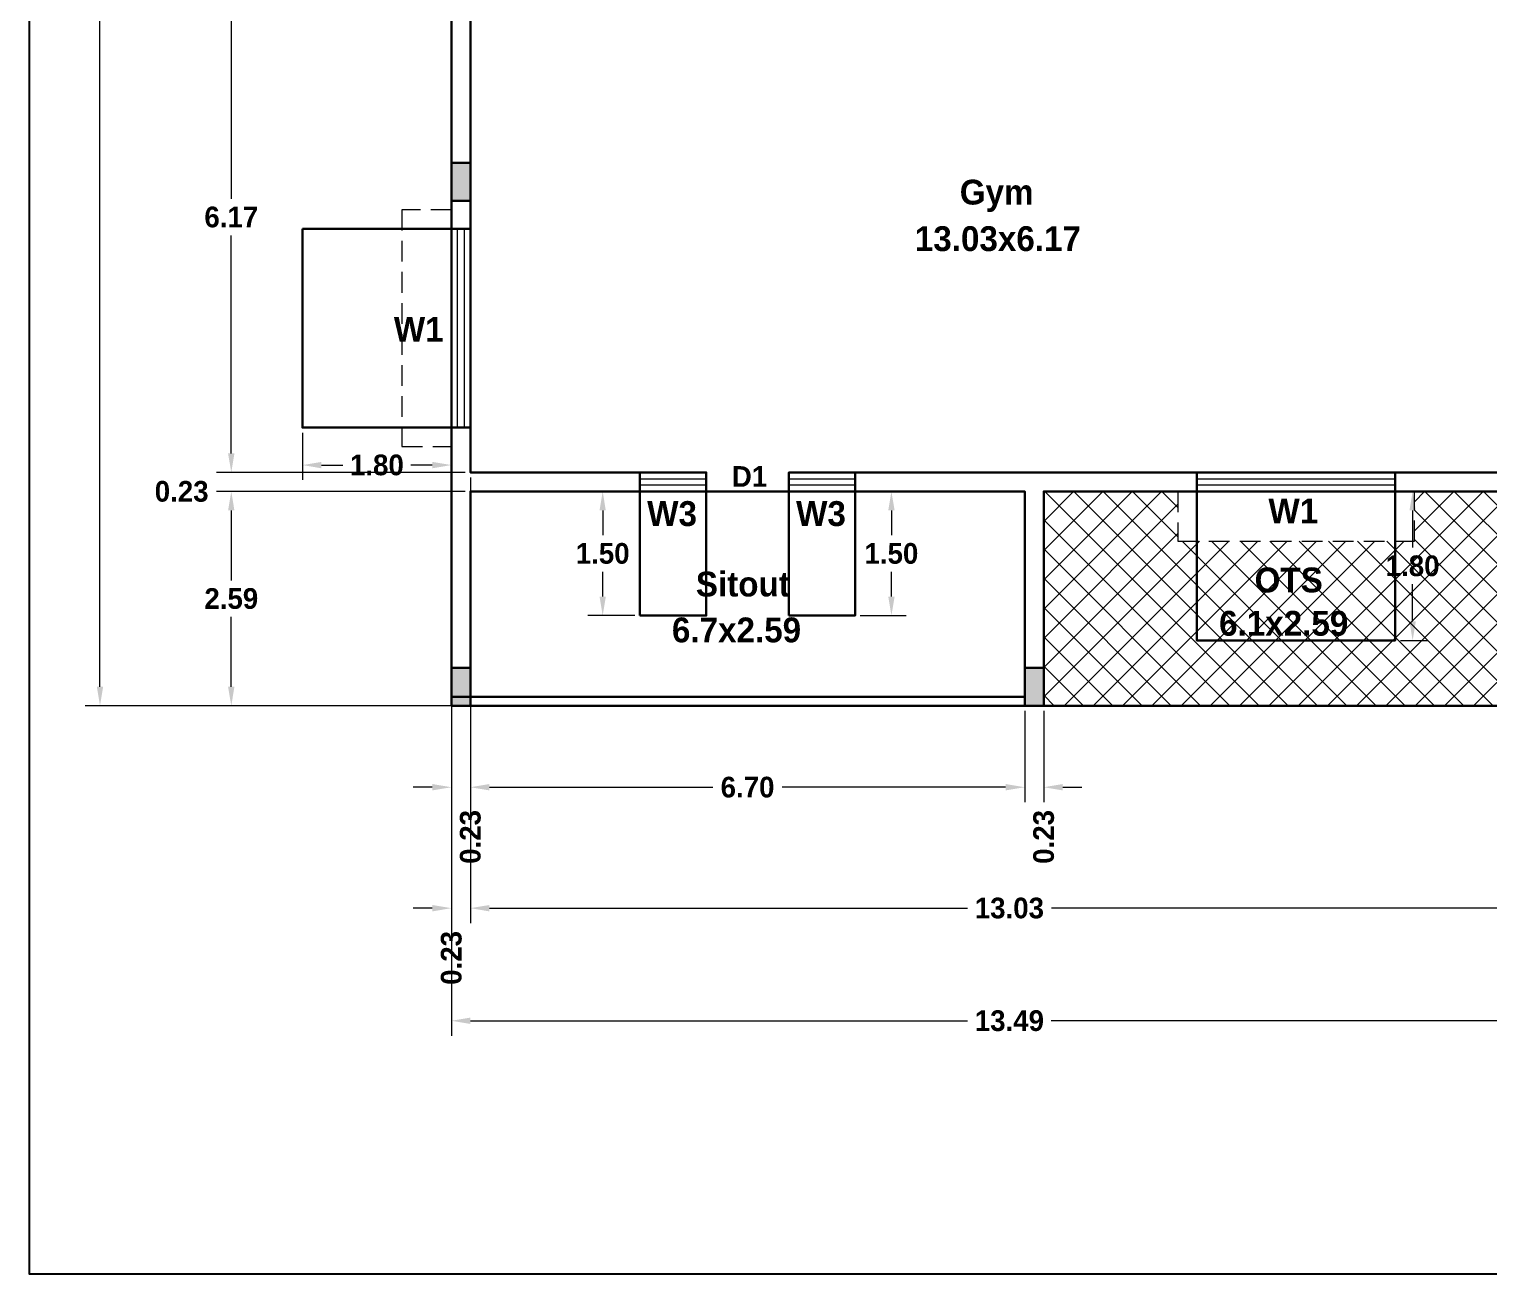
# Model space of a CAD drawing. Header units: metres. Extents: x 596 to 685, y 363 to 505.
# Drawn here: x 600.37 to 618.01, y 469.9 to 484.94 of the extents above; entities that cross this region are included whole.
import ezdxf

# ---------------------------------------------------------------- set-up
doc = ezdxf.new("R2010")
doc.units = ezdxf.units.M
doc.header["$MEASUREMENT"] = 0
doc.linetypes.add('DASHED2', pattern=[0.375, 0.25, -0.125])
for name, color, linetype in [('BLK_1_FLOOR', 63, 'Continuous'), ('BLK_1_FLR_1_ACROOM_4_LIGHT_VENTILATION_1', 1, 'Continuous'), ('BLK_1_FLR_1_ACROOM_4_LIGHT_VENTILATION_2', 1, 'Continuous'), ('BLK_1_FLR_1_ACROOM_4_LIGHT_VENTILATION_3', 1, 'Continuous'), ('BLK_1_FLR_1_ACROOM_4_LIGHT_VENTILATION_4', 1, 'Continuous'), ('BLK_1_FLR_1_BLT_UP_AREA', 1, 'Continuous'), ('BLK_1_FLR_1_CARPET_AREA', 1, 'Continuous'), ('BLK_1_FLR_1_ROOF_AREA', 54, 'Continuous'), ('BLK_1_FLR_1_UNITFA_1', 234, 'Continuous'), ('BLK_1_LVL_1_BLDG_FOOT_PRINT', 1, 'Continuous')]:
    doc.layers.add(name, color=color, linetype=linetype)
doc.styles.add('century', font='GOTHICB.TTF')
doc.styles.add('century Bold', font='GOTHICB.TTF', dxfattribs={"height": 9})
doc.dimstyles.get("Standard").update_dxf_attribs({"dimtxt": 0.25, "dimasz": 0.23, "dimexe": 0.18, "dimexo": 0.0625, "dimgap": 0.09, "dimtad": 0, "dimtih": 1, "dimtoh": 1, "dimzin": 0, "dimdsep": 46, "dimtxsty": 'century', "dimcen": 0.09, "dimadec": 0, "dimazin": 0, "dimtfac": 1, "dimtofl": 0, "dimtmove": 0, "dimatfit": 3, "dimfxl": 0, "dimtolj": 1, "dimtzin": 0, "dimlwd": 18, "dimlwe": 5, "dimarcsym": 0})

# ---------------------------------------------------------------- blocks, each defined once
blk = doc.blocks.new('*D61')
at = {"layer": 'BLK_1_FLR_1_ACROOM_4_LIGHT_VENTILATION_1', "color": 0, "lineweight": 5}
for p, q in [((603.671, 480.062), (603.671, 479.491)), ((605.471, 480.062), (605.471, 479.491))]:
    blk.add_line(p, q, dxfattribs=at)
at = {"layer": 'BLK_1_FLR_1_ACROOM_4_LIGHT_VENTILATION_1', "color": 0, "lineweight": 18}
for p, q in [((603.901, 479.671), (604.16, 479.671)), ((605.241, 479.671), (604.982, 479.671))]:
    blk.add_line(p, q, dxfattribs=at)
at = {"layer": 'BLK_1_FLR_1_ACROOM_4_LIGHT_VENTILATION_1', "color": 0, "lineweight": 30}
for points in [[(603.901, 479.709), (603.901, 479.632), (603.671, 479.671)], [(605.241, 479.709), (605.241, 479.632), (605.471, 479.671)]]:
    blk.add_solid(points, dxfattribs=at)
at = {"layer": 'Defpoints', "color": 0, "lineweight": 30}
for p in [(603.671, 480.124), (605.471, 480.124), (605.471, 479.671)]:
    blk.add_point(p, dxfattribs=at)
at = {"layer": 'BLK_1_FLR_1_ACROOM_4_LIGHT_VENTILATION_1', "color": 0, "lineweight": 30, "insert": (604.571, 479.671), "char_height": 0.25, "attachment_point": 5, "style": 'century'}
blk.add_mtext('\\A1;1.80', dxfattribs=at)
blk = doc.blocks.new('*D75')
at = {"layer": 'BLK_1_FLR_1_ACROOM_4_LIGHT_VENTILATION_2', "color": 0, "lineweight": 5}
for p, q in [((616.943, 479.352), (617.27, 479.352)), ((616.943, 477.552), (617.27, 477.552))]:
    blk.add_line(p, q, dxfattribs=at)
at = {"layer": 'BLK_1_FLR_1_ACROOM_4_LIGHT_VENTILATION_2', "color": 0, "lineweight": 18}
for p, q in [((617.09, 479.122), (617.09, 478.673)), ((617.09, 477.782), (617.09, 478.231))]:
    blk.add_line(p, q, dxfattribs=at)
at = {"layer": 'BLK_1_FLR_1_ACROOM_4_LIGHT_VENTILATION_2', "color": 0, "lineweight": 30}
for points in [[(617.052, 479.122), (617.129, 479.122), (617.09, 479.352)], [(617.052, 477.782), (617.129, 477.782), (617.09, 477.552)]]:
    blk.add_solid(points, dxfattribs=at)
at = {"layer": 'Defpoints', "color": 0, "lineweight": 30}
for p in [(616.881, 479.352), (616.881, 477.552), (617.09, 477.552)]:
    blk.add_point(p, dxfattribs=at)
at = {"layer": 'BLK_1_FLR_1_ACROOM_4_LIGHT_VENTILATION_2', "color": 0, "lineweight": 30, "insert": (617.09, 478.452), "char_height": 0.25, "attachment_point": 5, "style": 'century'}
blk.add_mtext('\\A1;1.80', dxfattribs=at)
blk = doc.blocks.new('*D76')
at = {"layer": 'BLK_1_FLR_1_ACROOM_4_LIGHT_VENTILATION_4', "color": 0, "lineweight": 5}
for p, q in [((610.413, 479.352), (610.97, 479.352)), ((610.413, 477.852), (610.97, 477.852))]:
    blk.add_line(p, q, dxfattribs=at)
at = {"layer": 'BLK_1_FLR_1_ACROOM_4_LIGHT_VENTILATION_4', "color": 0, "lineweight": 18}
for p, q in [((610.79, 479.122), (610.79, 478.823)), ((610.79, 478.082), (610.79, 478.381))]:
    blk.add_line(p, q, dxfattribs=at)
at = {"layer": 'BLK_1_FLR_1_ACROOM_4_LIGHT_VENTILATION_4', "color": 0, "lineweight": 30}
for points in [[(610.752, 479.122), (610.829, 479.122), (610.79, 479.352)], [(610.752, 478.082), (610.829, 478.082), (610.79, 477.852)]]:
    blk.add_solid(points, dxfattribs=at)
at = {"layer": 'Defpoints', "color": 0, "lineweight": 30}
for p in [(610.351, 479.352), (610.79, 479.352), (610.351, 477.852)]:
    blk.add_point(p, dxfattribs=at)
at = {"layer": 'BLK_1_FLR_1_ACROOM_4_LIGHT_VENTILATION_4', "color": 0, "lineweight": 30, "insert": (610.79, 478.602), "char_height": 0.25, "attachment_point": 5, "style": 'century'}
blk.add_mtext('\\A1;1.50', dxfattribs=at)
blk = doc.blocks.new('*D77')
at = {"layer": 'BLK_1_FLR_1_ACROOM_4_LIGHT_VENTILATION_3', "color": 0, "lineweight": 5}
for p, q in [((607.688, 479.352), (607.12, 479.352)), ((607.688, 477.852), (607.12, 477.852))]:
    blk.add_line(p, q, dxfattribs=at)
at = {"layer": 'BLK_1_FLR_1_ACROOM_4_LIGHT_VENTILATION_3', "color": 0, "lineweight": 18}
for p, q in [((607.3, 479.122), (607.3, 478.823)), ((607.3, 478.082), (607.3, 478.381))]:
    blk.add_line(p, q, dxfattribs=at)
at = {"layer": 'BLK_1_FLR_1_ACROOM_4_LIGHT_VENTILATION_3', "color": 0, "lineweight": 30}
for points in [[(607.262, 479.122), (607.338, 479.122), (607.3, 479.352)], [(607.262, 478.082), (607.338, 478.082), (607.3, 477.852)]]:
    blk.add_solid(points, dxfattribs=at)
at = {"layer": 'Defpoints', "color": 0, "lineweight": 30}
for p in [(607.3, 479.352), (607.751, 479.352), (607.751, 477.852)]:
    blk.add_point(p, dxfattribs=at)
at = {"layer": 'BLK_1_FLR_1_ACROOM_4_LIGHT_VENTILATION_3', "color": 0, "lineweight": 30, "insert": (607.3, 478.602), "char_height": 0.25, "attachment_point": 5, "style": 'century'}
blk.add_mtext('\\A1;1.50', dxfattribs=at)
blk = doc.blocks.new('*D199')
at = {"color": 0, "lineweight": 5}
for p, q in [((605.638, 485.752), (602.631, 485.752)), ((605.638, 479.582), (602.631, 479.582))]:
    blk.add_line(p, q, dxfattribs=at)
at = {"color": 0, "lineweight": 18}
for p, q in [((602.811, 485.522), (602.811, 482.888)), ((602.811, 479.812), (602.811, 482.446))]:
    blk.add_line(p, q, dxfattribs=at)
at = {"color": 0, "lineweight": 30}
for points in [[(602.772, 485.522), (602.849, 485.522), (602.811, 485.752)], [(602.772, 479.812), (602.849, 479.812), (602.811, 479.582)]]:
    blk.add_solid(points, dxfattribs=at)
at = {"layer": 'Defpoints', "color": 0, "lineweight": 30}
for p in [(605.701, 485.752), (602.811, 479.582), (605.701, 479.582)]:
    blk.add_point(p, dxfattribs=at)
at = {"color": 0, "lineweight": 30, "insert": (602.811, 482.667), "char_height": 0.25, "attachment_point": 5, "style": 'century'}
blk.add_mtext('\\A1;6.17', dxfattribs=at)
blk = doc.blocks.new('*D200')
at = {"color": 0, "lineweight": 18}
for p, q in [((602.811, 479.812), (602.811, 480.042)), ((602.811, 479.122), (602.811, 478.892))]:
    blk.add_line(p, q, dxfattribs=at)
at = {"color": 0, "lineweight": 5}
for p, q in [((605.638, 479.582), (602.631, 479.582)), ((605.638, 479.352), (602.631, 479.352))]:
    blk.add_line(p, q, dxfattribs=at)
at = {"color": 0, "lineweight": 30}
for points in [[(602.772, 479.812), (602.849, 479.812), (602.811, 479.582)], [(602.772, 479.122), (602.849, 479.122), (602.811, 479.352)]]:
    blk.add_solid(points, dxfattribs=at)
at = {"layer": 'Defpoints', "color": 0, "lineweight": 30}
for p in [(605.701, 479.582), (602.811, 479.352), (605.701, 479.352)]:
    blk.add_point(p, dxfattribs=at)
at = {"color": 0, "lineweight": 30, "insert": (602.211, 479.352), "char_height": 0.25, "attachment_point": 5, "style": 'century'}
blk.add_mtext('\\A1;0.23', dxfattribs=at)
blk = doc.blocks.new('*D201')
at = {"color": 0, "lineweight": 5}
for p, q in [((605.638, 479.352), (602.631, 479.352)), ((605.638, 476.762), (602.631, 476.762))]:
    blk.add_line(p, q, dxfattribs=at)
at = {"color": 0, "lineweight": 18}
for p, q in [((602.811, 479.122), (602.811, 478.278)), ((602.811, 476.992), (602.811, 477.836))]:
    blk.add_line(p, q, dxfattribs=at)
at = {"color": 0, "lineweight": 30}
for points in [[(602.772, 479.122), (602.849, 479.122), (602.811, 479.352)], [(602.772, 476.992), (602.849, 476.992), (602.811, 476.762)]]:
    blk.add_solid(points, dxfattribs=at)
at = {"layer": 'Defpoints', "color": 0, "lineweight": 30}
for p in [(605.701, 479.352), (602.811, 476.762), (605.701, 476.762)]:
    blk.add_point(p, dxfattribs=at)
at = {"color": 0, "lineweight": 30, "insert": (602.811, 478.057), "char_height": 0.25, "attachment_point": 5, "style": 'century'}
blk.add_mtext('\\A1;2.59', dxfattribs=at)
blk = doc.blocks.new('*D203')
at = {"color": 0, "lineweight": 5}
for p, q in [((605.471, 476.7), (605.471, 475.598)), ((605.701, 476.7), (605.701, 475.598))]:
    blk.add_line(p, q, dxfattribs=at)
at = {"color": 0, "lineweight": 18}
for p, q in [((605.241, 475.778), (605.011, 475.778)), ((605.931, 475.778), (606.161, 475.778))]:
    blk.add_line(p, q, dxfattribs=at)
at = {"color": 0, "lineweight": 30}
for points in [[(605.241, 475.817), (605.241, 475.74), (605.471, 475.778)], [(605.931, 475.817), (605.931, 475.74), (605.701, 475.778)]]:
    blk.add_solid(points, dxfattribs=at)
at = {"layer": 'Defpoints', "color": 0, "lineweight": 30}
for p in [(605.471, 476.762), (605.701, 476.762), (605.701, 475.778)]:
    blk.add_point(p, dxfattribs=at)
at = {"color": 0, "lineweight": 30, "insert": (605.701, 475.178), "char_height": 0.25, "attachment_point": 5, "rotation": 90, "style": 'century'}
blk.add_mtext('\\A1;0.23', dxfattribs=at)
blk = doc.blocks.new('*D204')
at = {"color": 0, "lineweight": 5}
for p, q in [((605.701, 476.7), (605.701, 475.598)), ((612.401, 476.7), (612.401, 475.598))]:
    blk.add_line(p, q, dxfattribs=at)
at = {"color": 0, "lineweight": 18}
for p, q in [((605.931, 475.778), (608.633, 475.778)), ((612.171, 475.778), (609.469, 475.778))]:
    blk.add_line(p, q, dxfattribs=at)
at = {"color": 0, "lineweight": 30}
for points in [[(605.931, 475.817), (605.931, 475.74), (605.701, 475.778)], [(612.171, 475.817), (612.171, 475.74), (612.401, 475.778)]]:
    blk.add_solid(points, dxfattribs=at)
at = {"layer": 'Defpoints', "color": 0, "lineweight": 30}
for p in [(605.701, 476.762), (612.401, 476.762), (612.401, 475.778)]:
    blk.add_point(p, dxfattribs=at)
at = {"color": 0, "lineweight": 30, "insert": (609.051, 475.778), "char_height": 0.25, "attachment_point": 5, "style": 'century'}
blk.add_mtext('\\A1;6.70', dxfattribs=at)
blk = doc.blocks.new('*D205')
at = {"color": 0, "lineweight": 5}
for p, q in [((612.401, 476.7), (612.401, 475.598)), ((612.631, 476.7), (612.631, 475.598))]:
    blk.add_line(p, q, dxfattribs=at)
at = {"color": 0, "lineweight": 18}
for p, q in [((612.171, 475.778), (611.941, 475.778)), ((612.861, 475.778), (613.091, 475.778))]:
    blk.add_line(p, q, dxfattribs=at)
at = {"color": 0, "lineweight": 30}
for points in [[(612.171, 475.817), (612.171, 475.74), (612.401, 475.778)], [(612.861, 475.817), (612.861, 475.74), (612.631, 475.778)]]:
    blk.add_solid(points, dxfattribs=at)
at = {"layer": 'Defpoints', "color": 0, "lineweight": 30}
for p in [(612.401, 476.762), (612.631, 476.762), (612.631, 475.778)]:
    blk.add_point(p, dxfattribs=at)
at = {"color": 0, "lineweight": 30, "insert": (612.631, 475.178), "char_height": 0.25, "attachment_point": 5, "rotation": 90, "style": 'century'}
blk.add_mtext('\\A1;0.23', dxfattribs=at)
blk = doc.blocks.new('*D206')
at = {"color": 0, "lineweight": 5}
for p, q in [((605.701, 479.52), (605.701, 474.137)), ((618.731, 479.52), (618.731, 474.137))]:
    blk.add_line(p, q, dxfattribs=at)
at = {"color": 0, "lineweight": 18}
for p, q in [((605.931, 474.317), (611.708, 474.317)), ((618.501, 474.317), (612.724, 474.317))]:
    blk.add_line(p, q, dxfattribs=at)
at = {"color": 0, "lineweight": 30}
for points in [[(605.931, 474.355), (605.931, 474.278), (605.701, 474.317)], [(618.501, 474.355), (618.501, 474.278), (618.731, 474.317)]]:
    blk.add_solid(points, dxfattribs=at)
at = {"layer": 'Defpoints', "color": 0, "lineweight": 30}
for p in [(605.701, 479.582), (618.731, 479.582), (618.731, 474.317)]:
    blk.add_point(p, dxfattribs=at)
at = {"color": 0, "lineweight": 30, "insert": (612.216, 474.317), "char_height": 0.25, "attachment_point": 5, "style": 'century'}
blk.add_mtext('\\A1;13.03', dxfattribs=at)
blk = doc.blocks.new('*D208')
at = {"color": 0, "lineweight": 5}
for p, q in [((605.471, 476.7), (605.471, 474.137)), ((605.701, 476.7), (605.701, 474.137))]:
    blk.add_line(p, q, dxfattribs=at)
at = {"color": 0, "lineweight": 18}
for p, q in [((605.241, 474.317), (605.011, 474.317)), ((605.931, 474.317), (606.161, 474.317))]:
    blk.add_line(p, q, dxfattribs=at)
at = {"color": 0, "lineweight": 30}
for points in [[(605.241, 474.355), (605.241, 474.278), (605.471, 474.317)], [(605.931, 474.355), (605.931, 474.278), (605.701, 474.317)]]:
    blk.add_solid(points, dxfattribs=at)
at = {"layer": 'Defpoints', "color": 0, "lineweight": 30}
for p in [(605.471, 476.762), (605.701, 476.762), (605.471, 474.317)]:
    blk.add_point(p, dxfattribs=at)
at = {"color": 0, "lineweight": 30, "insert": (605.471, 473.716), "char_height": 0.25, "attachment_point": 5, "rotation": 90, "style": 'century'}
blk.add_mtext('\\A1;0.23', dxfattribs=at)
blk = doc.blocks.new('*D209')
at = {"color": 0, "lineweight": 5}
for p, q in [((605.471, 479.979), (605.471, 472.776)), ((618.961, 479.979), (618.961, 472.776))]:
    blk.add_line(p, q, dxfattribs=at)
at = {"color": 0, "lineweight": 18}
for p, q in [((605.701, 472.956), (611.711, 472.956)), ((618.731, 472.956), (612.721, 472.956))]:
    blk.add_line(p, q, dxfattribs=at)
at = {"color": 0, "lineweight": 30}
for points in [[(605.701, 472.995), (605.701, 472.918), (605.471, 472.956)], [(618.731, 472.995), (618.731, 472.918), (618.961, 472.956)]]:
    blk.add_solid(points, dxfattribs=at)
at = {"layer": 'Defpoints', "color": 0, "lineweight": 30}
for p in [(605.471, 480.042), (618.961, 480.042), (618.961, 472.956)]:
    blk.add_point(p, dxfattribs=at)
at = {"color": 0, "lineweight": 30, "insert": (612.216, 472.956), "char_height": 0.25, "attachment_point": 5, "style": 'century'}
blk.add_mtext('\\A1;13.49', dxfattribs=at)
blk = doc.blocks.new('*D211')
at = {"color": 0, "lineweight": 5}
for p, q in [((605.408, 500.882), (601.044, 500.882)), ((605.408, 476.762), (601.044, 476.762))]:
    blk.add_line(p, q, dxfattribs=at)
at = {"color": 0, "lineweight": 18}
for p, q in [((601.224, 500.652), (601.224, 489.043)), ((601.224, 476.992), (601.224, 488.602))]:
    blk.add_line(p, q, dxfattribs=at)
at = {"color": 0, "lineweight": 30}
for points in [[(601.186, 500.652), (601.262, 500.652), (601.224, 500.882)], [(601.186, 476.992), (601.262, 476.992), (601.224, 476.762)]]:
    blk.add_solid(points, dxfattribs=at)
at = {"layer": 'Defpoints', "color": 0, "lineweight": 30}
for p in [(605.471, 500.882), (601.224, 476.762), (605.471, 476.762)]:
    blk.add_point(p, dxfattribs=at)
at = {"color": 0, "lineweight": 30, "insert": (601.224, 488.822), "char_height": 0.25, "attachment_point": 5, "style": 'century'}
blk.add_mtext('\\A1;24.12', dxfattribs=at)

msp = doc.modelspace()

# ---------------------------------------------------------------- hatches: boundary and pattern name
at = {"lineweight": 30}
h = msp.add_hatch(color=256, dxfattribs=at)
h.dxf.hatch_style = 1
h.paths.add_polyline_path([(605.701, 483.322), (605.471, 483.322), (605.471, 482.862), (605.701, 482.862)])
at = {"lineweight": 9}
h = msp.add_hatch(dxfattribs=at)
h.set_pattern_fill('ANSI37', color=256, scale=2)
h.set_pattern_definition([(45, (201.10466, -21.9846), (-0.1767767, 0.1767767), []), (135, (201.10466, -21.9846), (-0.1767767, -0.1767767), [])])
h.paths.add_polyline_path([(618.731, 479.352), (617.111, 479.352), (617.111, 478.752), (614.251, 478.752), (614.251, 479.352), (612.631, 479.352), (612.631, 476.762), (618.731, 476.762), (618.731, 477.222)])
h.paths.add_polyline_path([(614.673, 477.522), (616.467, 477.522), (616.467, 477.995), (614.673, 477.995)], flags=24)
h.paths.add_polyline_path([(615.102, 478.046), (616.002, 478.046), (616.002, 478.519), (615.102, 478.519)], flags=24)
at = {"lineweight": 30}
h = msp.add_hatch(color=256, dxfattribs=at)
h.dxf.hatch_style = 1
h.paths.add_polyline_path([(605.701, 477.222), (605.471, 477.222), (605.471, 476.762), (605.701, 476.762)])
h = msp.add_hatch(color=256, dxfattribs=at)
h.dxf.hatch_style = 1
h.paths.add_polyline_path([(612.631, 477.222), (612.401, 477.222), (612.401, 476.762), (612.631, 476.762)])

# ---------------------------------------------------------------- linework, layer by layer
for p, q in [((605.471, 485.982), (605.471, 482.524)), ((605.701, 482.524), (605.701, 485.752)), ((605.471, 482.524), (605.701, 482.524)), ((605.701, 480.124), (605.471, 480.124)), ((605.701, 479.582), (605.701, 480.124)), ((605.471, 479.582), (605.471, 476.762)), ((605.701, 479.582), (607.751, 479.582)), ((607.751, 479.352), (607.751, 479.582)), ((607.751, 479.352), (607.751, 479.582)), ((608.551, 479.352), (608.551, 479.582)), ((608.551, 479.582), (608.551, 479.352)), ((609.551, 479.352), (609.551, 479.582)), ((609.551, 479.352), (609.551, 479.582)), ((610.351, 479.582), (610.351, 479.352)), ((610.351, 479.582), (612.401, 479.582)), ((614.481, 479.582), (612.401, 479.582)), ((614.481, 479.352), (614.481, 479.582)), ((618.731, 479.582), (616.881, 479.582)), ((616.881, 479.582), (616.881, 479.352)), ((605.701, 476.992), (605.701, 479.352)), ((605.701, 479.352), (607.751, 479.352)), ((608.551, 479.352), (609.551, 479.352)), ((610.351, 479.352), (612.401, 479.352)), ((612.401, 479.352), (612.401, 476.992)), ((612.631, 479.352), (612.631, 476.762)), ((614.481, 479.352), (612.631, 479.352)), ((618.731, 479.352), (616.881, 479.352)), ((605.471, 476.872), (612.401, 476.872)), ((605.471, 476.762), (612.401, 476.762)), ((612.401, 476.762), (638.291, 476.762))]:
    msp.add_line(p, q, dxfattribs=at)
at = {"linetype": 'DASHED2', "lineweight": 9}
for p, q in [((605.471, 482.754), (604.871, 482.754)), ((604.871, 482.754), (604.871, 479.894)), ((604.871, 479.894), (605.471, 479.894)), ((614.251, 479.352), (614.251, 478.752)), ((617.111, 478.752), (617.111, 479.352)), ((614.251, 478.752), (617.111, 478.752))]:
    msp.add_line(p, q, dxfattribs=at)
at = {"lineweight": 9}
for p, q in [((605.471, 480.124), (605.471, 482.524)), ((605.547, 480.124), (605.547, 482.524)), ((605.625, 482.524), (605.625, 480.124)), ((605.701, 482.524), (605.701, 480.124)), ((607.751, 479.582), (608.551, 479.582)), ((609.551, 479.582), (610.351, 479.582)), ((614.481, 479.582), (616.881, 479.582)), ((607.751, 479.506), (608.551, 479.506)), ((608.551, 479.428), (607.751, 479.428)), ((609.551, 479.506), (610.351, 479.506)), ((610.351, 479.428), (609.551, 479.428)), ((614.481, 479.506), (616.881, 479.506)), ((616.881, 479.428), (614.481, 479.428)), ((608.551, 479.352), (607.751, 479.352)), ((610.351, 479.352), (609.551, 479.352)), ((616.881, 479.352), (614.481, 479.352))]:
    msp.add_line(p, q, dxfattribs=at)
at = {"lineweight": 30}
for points in [[(605.471, 482.524), (605.471, 488.712)], [(605.471, 479.582), (605.471, 480.124)], [(605.471, 476.762), (605.471, 479.582)], [(612.401, 476.872), (605.471, 476.872)], [(612.401, 476.762), (605.471, 476.762)]]:
    msp.add_lwpolyline(points, dxfattribs=at)
for points in [[(605.471, 482.862), (605.701, 482.862), (605.701, 483.322), (605.471, 483.322)], [(605.471, 476.762), (605.701, 476.762), (605.701, 477.222), (605.471, 477.222)], [(612.401, 476.762), (612.631, 476.762), (612.631, 477.222), (612.401, 477.222)]]:
    msp.add_lwpolyline(points, close=True, dxfattribs=at)
at = {"layer": 'BLK_1_FLOOR', "linetype": 'ByBlock'}
msp.add_lwpolyline([(600.368, 505.352), (600.368, 469.899), (643.899, 469.899), (643.899, 505.352)], close=True, dxfattribs=at)
at = {"layer": 'BLK_1_FLR_1_ACROOM_4_LIGHT_VENTILATION_1', "lineweight": 30}
msp.add_lwpolyline([(603.671, 482.524), (603.671, 480.124), (605.471, 480.124), (605.471, 482.524)], close=True, dxfattribs=at)
at = {"layer": 'BLK_1_FLR_1_ACROOM_4_LIGHT_VENTILATION_2', "lineweight": 30}
msp.add_lwpolyline([(616.881, 479.352), (614.481, 479.352), (614.481, 477.552), (616.881, 477.552)], close=True, dxfattribs=at)
at = {"layer": 'BLK_1_FLR_1_ACROOM_4_LIGHT_VENTILATION_3', "lineweight": 30}
msp.add_lwpolyline([(607.751, 477.852), (608.551, 477.852), (608.551, 479.352), (607.751, 479.352)], close=True, dxfattribs=at)
at = {"layer": 'BLK_1_FLR_1_ACROOM_4_LIGHT_VENTILATION_4', "lineweight": 30}
msp.add_lwpolyline([(609.551, 477.852), (610.351, 477.852), (610.351, 479.352), (609.551, 479.352)], close=True, dxfattribs=at)
at = {"layer": 'BLK_1_FLR_1_BLT_UP_AREA', "color": 1, "lineweight": 30}
msp.add_lwpolyline([(605.471, 476.762), (605.471, 502.082), (612.631, 502.082), (612.631, 500.882), (617.211, 500.882), (617.211, 497.612), (620.611, 497.612), (620.611, 502.082), (627.801, 502.082), (627.801, 500.882), (638.291, 500.882), (638.291, 494.522), (639.491, 494.522), (639.491, 488.182), (638.291, 488.182), (638.291, 485.752), (628.481, 485.752), (628.481, 488.982), (618.961, 488.982), (618.961, 479.352), (612.631, 479.352), (612.631, 476.762), (605.471, 476.762)], dxfattribs=at)
at = {"layer": 'BLK_1_FLR_1_CARPET_AREA', "lineweight": 30}
msp.add_lwpolyline([(618.731, 479.582), (609.551, 479.582), (609.551, 479.352), (612.401, 479.352), (612.401, 476.872), (605.701, 476.872), (605.701, 479.352), (608.551, 479.352), (608.551, 479.582), (605.701, 479.582), (605.701, 485.752)], dxfattribs=at)
at = {"layer": 'BLK_1_FLR_1_ROOF_AREA', "lineweight": 9}
msp.add_lwpolyline([(605.471, 476.762), (605.471, 502.082), (612.631, 502.082), (612.631, 500.882), (617.211, 500.882), (617.211, 497.612), (620.611, 497.612), (620.611, 502.082), (627.801, 502.082), (627.801, 500.882), (638.291, 500.882), (638.291, 494.522), (639.491, 494.522), (639.491, 488.182), (638.291, 488.182), (638.291, 485.752), (628.481, 485.752), (628.481, 488.982), (618.961, 488.982), (618.961, 479.352), (612.631, 479.352), (612.631, 476.762), (605.471, 476.762)], dxfattribs=at)
at = {"layer": 'BLK_1_FLR_1_UNITFA_1', "color": 234, "lineweight": 30}
msp.add_lwpolyline([(605.471, 476.762), (605.471, 502.082), (612.631, 502.082), (612.631, 500.882), (617.211, 500.882), (617.211, 497.612), (620.611, 497.612), (620.611, 502.082), (627.801, 502.082), (627.801, 500.882), (638.291, 500.882), (638.291, 494.522), (639.491, 494.522), (639.491, 488.182), (638.291, 488.182), (638.291, 485.752), (628.481, 485.752), (628.481, 488.982), (618.961, 488.982), (618.961, 479.352), (612.631, 479.352), (612.631, 476.762), (605.471, 476.762)], dxfattribs=at)
at = {"layer": 'BLK_1_LVL_1_BLDG_FOOT_PRINT', "lineweight": 9}
msp.add_lwpolyline([(605.471, 476.762), (605.471, 502.082), (612.631, 502.082), (612.631, 500.882), (617.211, 500.882), (617.211, 497.612), (620.611, 497.612), (620.611, 502.082), (627.801, 502.082), (627.801, 500.882), (638.291, 500.882), (638.291, 494.522), (639.491, 494.522), (639.491, 488.182), (638.291, 488.182), (638.291, 485.752), (628.481, 485.752), (628.481, 488.982), (618.961, 488.982), (618.961, 479.352), (612.631, 479.352), (612.631, 476.762), (605.471, 476.762)], dxfattribs=at)

# ---------------------------------------------------------------- texts
at = {"style": 'century Bold'}
for s, height, p in [('Gym', 0.3, (611.616, 482.819)), ('13.03x6.17', 0.3, (611.073, 482.257)), ('W1', 0.3, (604.776, 481.16)), ('D1', 0.25, (608.861, 479.408)), ('W3', 0.3, (607.838, 478.935)), ('W3', 0.3, (609.638, 478.935)), ('W1', 0.3, (615.347, 478.966)), ('Sitout', 0.3, (608.426, 478.083)), ('OTS', 0.3, (615.18, 478.133)), ('6.7x2.59', 0.3, (608.137, 477.529)), ('6.1x2.59', 0.3, (614.751, 477.609))]:
    msp.add_text(s, height=height, dxfattribs=at).set_placement(p)

# ---------------------------------------------------------------- dimensions: what is measured, and where the dimension line sits
at = {"lineweight": 30}
for base, p1, p2, picture, middle in [((601.224, 476.762), (605.471, 500.882), (605.471, 476.762), '*D211', (601.224, 488.822)), ((602.811, 479.582), (605.701, 485.752), (605.701, 479.582), '*D199', (602.811, 482.667)), ((602.811, 476.762), (605.701, 479.352), (605.701, 476.762), '*D201', (602.811, 478.057))]:
    dim = msp.add_linear_dim(base=base, p1=p1, p2=p2, angle=90, dimstyle='Standard', dxfattribs=at)
    dim.commit()
    dim.dimension.update_dxf_attribs({"geometry": picture, "text_midpoint": middle})
dim = msp.add_linear_dim(base=(602.811, 479.352), p1=(605.701, 479.582), p2=(605.701, 479.352), angle=90, dimstyle='Standard', override={"dimjust": 4}, dxfattribs=at)
dim.commit()
dim.dimension.update_dxf_attribs({"geometry": '*D200', "text_midpoint": (602.211, 479.352)})
for base, p1, p2, picture, middle in [((618.961, 472.956), (605.471, 480.042), (618.961, 480.042), '*D209', (612.216, 472.956)), ((618.731, 474.317), (605.701, 479.582), (618.731, 479.582), '*D206', (612.216, 474.317)), ((612.401, 475.778), (605.701, 476.762), (612.401, 476.762), '*D204', (609.051, 475.778))]:
    dim = msp.add_linear_dim(base=base, p1=p1, p2=p2, dimstyle='Standard', dxfattribs=at)
    dim.commit()
    dim.dimension.update_dxf_attribs({"geometry": picture, "text_midpoint": middle})
for base, p1, p2, picture, middle in [((605.701, 475.778), (605.471, 476.762), (605.701, 476.762), '*D203', (605.701, 475.178)), ((605.471, 474.317), (605.701, 476.762), (605.471, 476.762), '*D208', (605.471, 473.716)), ((612.631, 475.778), (612.401, 476.762), (612.631, 476.762), '*D205', (612.631, 475.178))]:
    dim = msp.add_linear_dim(base=base, p1=p1, p2=p2, dimstyle='Standard', override={"dimjust": 4}, dxfattribs=at)
    dim.commit()
    dim.dimension.update_dxf_attribs({"geometry": picture, "text_midpoint": middle})
at = {"layer": 'BLK_1_FLR_1_ACROOM_4_LIGHT_VENTILATION_1', "color": 232, "lineweight": 30}
dim = msp.add_linear_dim(base=(605.471, 479.671), p1=(603.671, 480.124), p2=(605.471, 480.124), dimstyle='Standard', dxfattribs=at)
dim.commit()
dim.dimension.update_dxf_attribs({"geometry": '*D61', "text_midpoint": (604.571, 479.671)})
at = {"layer": 'BLK_1_FLR_1_ACROOM_4_LIGHT_VENTILATION_2', "color": 232, "lineweight": 30}
dim = msp.add_linear_dim(base=(617.09, 477.552), p1=(616.881, 479.352), p2=(616.881, 477.552), angle=90, dimstyle='Standard', dxfattribs=at)
dim.commit()
dim.dimension.update_dxf_attribs({"geometry": '*D75', "text_midpoint": (617.09, 478.452)})
at = {"layer": 'BLK_1_FLR_1_ACROOM_4_LIGHT_VENTILATION_3', "color": 232, "lineweight": 30}
dim = msp.add_linear_dim(base=(607.3, 479.352), p1=(607.751, 477.852), p2=(607.751, 479.352), angle=90, dimstyle='Standard', dxfattribs=at)
dim.commit()
dim.dimension.update_dxf_attribs({"geometry": '*D77', "text_midpoint": (607.3, 478.602)})
at = {"layer": 'BLK_1_FLR_1_ACROOM_4_LIGHT_VENTILATION_4', "color": 232, "lineweight": 30}
dim = msp.add_linear_dim(base=(610.79, 479.352), p1=(610.351, 477.852), p2=(610.351, 479.352), angle=90, dimstyle='Standard', dxfattribs=at)
dim.commit()
dim.dimension.update_dxf_attribs({"geometry": '*D76', "text_midpoint": (610.79, 478.602)})

doc.saveas('drawing.dxf')
